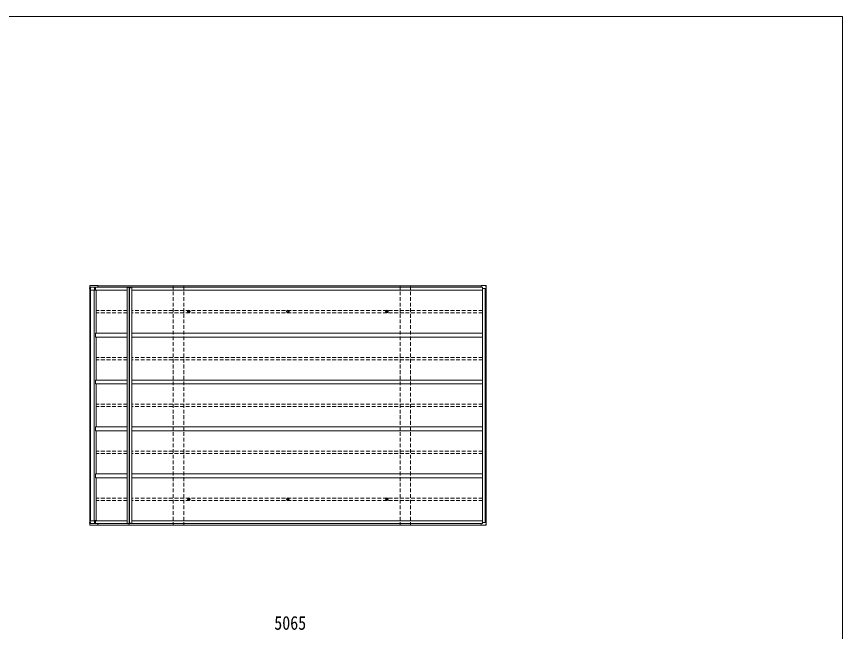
# Model space of a CAD drawing. Units: millimetres at full size, sheet at 1:40; details may follow other scales. Extents: x -11243 to 11243, y -7760 to 7760.
# Drawn here: x 119 to 10677, y -102 to 7760 of the extents above; entities that cross this region are included whole.
import ezdxf
from ezdxf.enums import TextEntityAlignment as Align

# ---------------------------------------------------------------- set-up
doc = ezdxf.new("R2010")
doc.units = ezdxf.units.MM
doc.header["$LTSCALE"] = 40
doc.linetypes.add('DASHED1', pattern=[1.8, 1.2, -0.6])
for name, color, linetype, lineweight in [('0-3_ELV2', 7, 'Continuous', 9), ('0-6_OTH_LINE', 6, 'Continuous', 9), ('F-0_240', 7, 'Continuous', 9)]:
    doc.layers.add(name, color=color, linetype=linetype, lineweight=lineweight)
doc.styles.add('ＭＳ ゴシック', font='')
doc.styles.get('ＭＳ ゴシック').set_extended_font_data('MS Gothic')

msp = doc.modelspace()

# ---------------------------------------------------------------- linework, layer by layer
at = {"layer": '0-3_ELV2', "color": 6}
for p, q in [((1055.14, 4307.49), (1053.71, 4284.6)), ((1065.47, 4284.6), (1053.71, 4284.6)), ((1055.74, 4317.1), (1055.14, 4307.49)), ((1058.73, 4319.92), (1162.16, 4319.92)), ((1059.27, 4284.6), (1059.4, 4263.6)), ((1059.4, 4263.6), (1127.89, 4263.6)), ((1163.91, 4320.11), (1060.29, 4320.11)), ((1066.19, 4297.86), (1065.37, 4284.6)), ((1065.47, 4284.6), (1065.66, 4287.6)), ((1065.66, 4287.6), (1065.73, 4287.6)), ((1066.34, 4297.49), (1065.73, 4287.6)), ((1067.34, 4298.44), (1154.06, 4298.44)), ((1116.87, 4298.44), (1116.96, 4263.6)), ((1126.15, 4298.44), (1126.24, 4263.6)), ((1145.69, 4298.44), (1145.7, 4297.9)), ((1154.32, 4297.9), (1154.06, 4298.44)), ((1155.27, 4298.58), (1160.26, 4298.58)), ((1155.59, 4297.9), (1155.27, 4298.58)), ((1157.35, 4298.58), (1157.35, 4297.9)), ((1160.15, 4298.8), (1160.26, 4298.58)), ((1160.26, 4298.58), (1160.27, 4310.77)), ((1162.15, 4318.06), (1162.16, 4317.6)), ((1162.26, 4317.6), (1162.25, 4318.87)), ((1163.82, 4319.06), (1163.8, 4317.6)), ((1163.91, 4317.6), (1163.91, 4318.18)), ((6058.41, 4310.87), (6058.39, 4298.8)), ((6058.39, 4298.8), (6072.84, 4298.8)), ((6058.39, 4298.8), (6058.5, 4298.58)), ((6063.48, 4298.58), (6058.5, 4298.58)), ((6116.16, 4319.92), (6060.4, 4319.92)), ((6118.01, 4320.11), (6062.15, 4320.11)), ((6063.48, 4298.58), (6063.52, 4298.5)), ((6073.84, 4297.8), (6073.94, 4284.6)), ((6123.11, 4284.6), (6073.94, 4284.6)), ((6119.15, 4317.1), (6121.16, 4284.6)), ((6121, 4317.31), (6123.11, 4284.6)), ((1055.14, 1267.72), (1053.71, 1290.6)), ((1065.47, 1290.6), (1053.71, 1290.6)), ((1055.74, 1258.1), (1055.14, 1267.72)), ((1059.27, 1290.6), (1059.4, 1311.6)), ((1059.4, 1311.6), (1127.89, 1311.6)), ((1066.19, 1277.34), (1065.37, 1290.6)), ((1066.34, 1277.7), (1065.73, 1287.6)), ((1067.19, 1276.4), (1160.15, 1276.4)), ((1067.34, 1276.77), (1154.06, 1276.77)), ((1116.87, 1276.77), (1116.96, 1311.6)), ((1126.15, 1276.77), (1126.24, 1311.6)), ((1145.69, 1276.77), (1145.7, 1277.3)), ((1154.32, 1277.3), (1154.06, 1276.77)), ((1155.59, 1277.3), (1155.27, 1276.62)), ((1155.27, 1276.62), (1160.26, 1276.62)), ((1157.35, 1276.62), (1157.35, 1277.3)), ((1160.26, 1276.62), (1160.27, 1264.44)), ((6058.39, 1276.4), (6058.5, 1276.62)), ((6058.41, 1264.34), (6058.39, 1276.4)), ((6072.84, 1276.4), (6058.39, 1276.4)), ((6063.48, 1276.62), (6058.5, 1276.62)), ((6063.48, 1276.62), (6063.52, 1276.7)), ((6073.84, 1277.4), (6073.94, 1290.6)), ((6123.11, 1290.6), (6073.94, 1290.6)), ((6119.15, 1258.1), (6121.16, 1290.6)), ((6121, 1257.9), (6123.11, 1290.6)), ((6121.97, 1290.6), (6121.23, 1290.6)), ((1058.73, 1255.29), (1162.16, 1255.29)), ((1163.91, 1255.09), (1060.29, 1255.09)), ((1162.15, 1257.14), (1162.16, 1257.6)), ((1162.26, 1257.6), (1162.25, 1256.34)), ((1163.82, 1256.14), (1163.8, 1257.6)), ((1163.91, 1257.6), (1163.91, 1257.02)), ((6116.16, 1255.29), (6060.4, 1255.29)), ((6118.01, 1255.09), (6062.15, 1255.09))]:
    msp.add_line(p, q, dxfattribs=at)
at = {"layer": '0-3_ELV2', "color": 4}
for p, q in [((1056.05, 1290.6), (1056.05, 4284.6)), ((1061.27, 1311.6), (1061.27, 4263.6)), ((1063.5, 1311.6), (1063.5, 4263.6)), ((1110.63, 1316.6), (1110.63, 4263.6)), ((1127.89, 4297.9), (6073.84, 4297.9)), ((1127.89, 4262.6), (1127.89, 4297.9)), ((1127.89, 4262.6), (1534.87, 4262.6)), ((1136.69, 3712.6), (1136.69, 4262.6)), ((1157.35, 4298.5), (6073.56, 4298.5)), ((1161.93, 4317.6), (6059.76, 4317.6)), ((1534.87, 1277.5), (1534.87, 4297.7)), ((1542.64, 4299.7), (1562.64, 4299.7)), ((1542.64, 4299.7), (1542.64, 4297.7)), ((1559.74, 1277.5), (1559.74, 4297.7)), ((1566.68, 4277.7), (1562.64, 4277.7)), ((1562.67, 4299.7), (1564.73, 4299.7)), ((1562.73, 4299.7), (1562.73, 4299.7)), ((1562.73, 1297.5), (1562.73, 4277.7)), ((1564.58, 4297.79), (1564.58, 4277.7)), ((1564.58, 4297.79), (1566.68, 4297.79)), ((1564.65, 1297.5), (1564.65, 4277.7)), ((1566.68, 4297.79), (1566.68, 4277.7)), ((1566.68, 4297.7), (1591.77, 4297.7)), ((1591.77, 1277.5), (1591.77, 4297.7)), ((1591.77, 4262.6), (6076.14, 4262.6)), ((6076.14, 1290.6), (6076.14, 4284.6)), ((6109.93, 1290.6), (6109.93, 4284.6)), ((6118.68, 1290.6), (6118.68, 4284.6)), ((6120.59, 1290.6), (6120.59, 4284.6)), ((2319.81, 3988.1), (2320.92, 3988.12)), ((2319.81, 3987.1), (2320.92, 3987.08)), ((2320.92, 3988.12), (2321.43, 3988.22)), ((2320.92, 3987.08), (2321.43, 3986.98)), ((2321.53, 3988.74), (2321.43, 3988.22)), ((2321.53, 3986.47), (2321.43, 3986.98)), ((2321.55, 3989.85), (2321.53, 3988.74)), ((2321.55, 3985.36), (2321.53, 3986.47)), ((2322.55, 3989.85), (2322.57, 3988.74)), ((2322.55, 3985.36), (2322.57, 3986.47)), ((2322.57, 3988.74), (2322.67, 3988.22)), ((2322.57, 3986.47), (2322.67, 3986.98)), ((2323.19, 3988.12), (2322.67, 3988.22)), ((2323.19, 3987.08), (2322.67, 3986.98)), ((2324.3, 3988.1), (2323.19, 3988.12)), ((2324.3, 3987.1), (2323.19, 3987.08)), ((3586.08, 3988.1), (3587.18, 3988.12)), ((3586.08, 3987.1), (3587.18, 3987.08)), ((3587.18, 3988.12), (3587.7, 3988.22)), ((3587.18, 3987.08), (3587.7, 3986.98)), ((3587.8, 3988.74), (3587.7, 3988.22)), ((3587.8, 3986.47), (3587.7, 3986.98)), ((3587.82, 3989.85), (3587.8, 3988.74)), ((3587.82, 3985.36), (3587.8, 3986.47)), ((3588.82, 3989.85), (3588.84, 3988.74)), ((3588.82, 3985.36), (3588.84, 3986.47)), ((3588.84, 3988.74), (3588.94, 3988.22)), ((3588.84, 3986.47), (3588.94, 3986.98)), ((3589.46, 3988.12), (3588.94, 3988.22)), ((3589.46, 3987.08), (3588.94, 3986.98)), ((3590.57, 3988.1), (3589.46, 3988.12)), ((3590.57, 3987.1), (3589.46, 3987.08)), ((4852.34, 3988.1), (4853.45, 3988.12)), ((4852.34, 3987.1), (4853.45, 3987.08)), ((4853.45, 3988.12), (4853.97, 3988.22)), ((4853.45, 3987.08), (4853.97, 3986.98)), ((4854.07, 3988.74), (4853.97, 3988.22)), ((4854.07, 3986.47), (4853.97, 3986.98)), ((4854.09, 3989.85), (4854.07, 3988.74)), ((4854.09, 3985.36), (4854.07, 3986.47)), ((4855.09, 3989.85), (4855.11, 3988.74)), ((4855.09, 3985.36), (4855.11, 3986.47)), ((4855.11, 3988.74), (4855.21, 3988.22)), ((4855.11, 3986.47), (4855.21, 3986.98)), ((4855.73, 3988.12), (4855.21, 3988.22)), ((4855.73, 3987.08), (4855.21, 3986.98)), ((4856.83, 3988.1), (4855.73, 3988.12)), ((4856.83, 3987.1), (4855.73, 3987.08)), ((1534.87, 3712.6), (1127.89, 3712.6)), ((1127.89, 3712.6), (1127.89, 3662.6)), ((6076.14, 3712.6), (1591.77, 3712.6)), ((1534.87, 3662.6), (1127.89, 3662.6)), ((1136.69, 3112.6), (1136.69, 3662.6)), ((6076.14, 3662.6), (1591.77, 3662.6)), ((1534.87, 3112.6), (1127.89, 3112.6)), ((1127.89, 3112.6), (1127.89, 3062.6)), ((1534.87, 3062.6), (1127.89, 3062.6)), ((1136.69, 2512.6), (1136.69, 3062.6)), ((6076.14, 3112.6), (1591.77, 3112.6)), ((6076.14, 3062.6), (1591.77, 3062.6)), ((1534.87, 2512.6), (1127.89, 2512.6)), ((1127.89, 2512.6), (1127.89, 2462.6)), ((1534.87, 2462.6), (1127.89, 2462.6)), ((1136.69, 1912.6), (1136.69, 2462.6)), ((6076.14, 2512.6), (1591.77, 2512.6)), ((6076.14, 2462.6), (1591.77, 2462.6)), ((1534.87, 1912.6), (1127.89, 1912.6)), ((1127.89, 1912.6), (1127.89, 1862.6)), ((6076.14, 1912.6), (1591.77, 1912.6)), ((1534.87, 1862.6), (1127.89, 1862.6)), ((1136.69, 1316.6), (1136.69, 1862.6)), ((6076.14, 1862.6), (1591.77, 1862.6)), ((2319.81, 1588.1), (2320.92, 1588.12)), ((2319.81, 1587.1), (2320.92, 1587.08)), ((2320.92, 1588.12), (2321.43, 1588.22)), ((2320.92, 1587.08), (2321.43, 1586.98)), ((2321.53, 1588.74), (2321.43, 1588.22)), ((2321.53, 1586.47), (2321.43, 1586.98)), ((2321.55, 1589.85), (2321.53, 1588.74)), ((2321.55, 1585.36), (2321.53, 1586.47)), ((2322.55, 1589.85), (2322.57, 1588.74)), ((2322.55, 1585.36), (2322.57, 1586.47)), ((2322.57, 1588.74), (2322.67, 1588.22)), ((2322.57, 1586.47), (2322.67, 1586.98)), ((2323.19, 1588.12), (2322.67, 1588.22)), ((2323.19, 1587.08), (2322.67, 1586.98)), ((2324.3, 1588.1), (2323.19, 1588.12)), ((2324.3, 1587.1), (2323.19, 1587.08)), ((3586.08, 1588.1), (3587.18, 1588.12)), ((3586.08, 1587.1), (3587.18, 1587.08)), ((3587.18, 1588.12), (3587.7, 1588.22)), ((3587.18, 1587.08), (3587.7, 1586.98)), ((3587.8, 1588.74), (3587.7, 1588.22)), ((3587.8, 1586.47), (3587.7, 1586.98)), ((3587.82, 1589.85), (3587.8, 1588.74)), ((3587.82, 1585.36), (3587.8, 1586.47)), ((3588.82, 1589.85), (3588.84, 1588.74)), ((3588.82, 1585.36), (3588.84, 1586.47)), ((3588.84, 1588.74), (3588.94, 1588.22)), ((3588.84, 1586.47), (3588.94, 1586.98)), ((3589.46, 1588.12), (3588.94, 1588.22)), ((3589.46, 1587.08), (3588.94, 1586.98)), ((3590.57, 1588.1), (3589.46, 1588.12)), ((3590.57, 1587.1), (3589.46, 1587.08)), ((4852.34, 1588.1), (4853.45, 1588.12)), ((4852.34, 1587.1), (4853.45, 1587.08)), ((4853.45, 1588.12), (4853.97, 1588.22)), ((4853.45, 1587.08), (4853.97, 1586.98)), ((4854.07, 1588.74), (4853.97, 1588.22)), ((4854.07, 1586.47), (4853.97, 1586.98)), ((4854.09, 1589.85), (4854.07, 1588.74)), ((4854.09, 1585.36), (4854.07, 1586.47)), ((4855.09, 1589.85), (4855.11, 1588.74)), ((4855.09, 1585.36), (4855.11, 1586.47)), ((4855.11, 1588.74), (4855.21, 1588.22)), ((4855.11, 1586.47), (4855.21, 1586.98)), ((4855.73, 1588.12), (4855.21, 1588.22)), ((4855.73, 1587.08), (4855.21, 1586.98)), ((4856.83, 1588.1), (4855.73, 1588.12)), ((4856.83, 1587.1), (4855.73, 1587.08)), ((1144.62, 1316.6), (1110.63, 1316.6)), ((1127.89, 1312.6), (1534.87, 1312.6)), ((1144.62, 1312.6), (1144.62, 1316.6)), ((1157.35, 1276.7), (6073.56, 1276.7)), ((1542.64, 1275.5), (1542.64, 1277.5)), ((1542.64, 1275.5), (1562.64, 1275.5)), ((1566.68, 1297.5), (1562.64, 1297.5)), ((1562.67, 1275.5), (1564.68, 1275.5)), ((1562.73, 1275.5), (1562.73, 1275.5)), ((1564.58, 1277.41), (1564.58, 1297.5)), ((1564.58, 1277.41), (1566.68, 1277.41)), ((1566.68, 1277.41), (1566.68, 1297.5)), ((1566.68, 1277.5), (1591.77, 1277.5)), ((1591.77, 1312.6), (6076.14, 1312.6)), ((1161.93, 1257.6), (6059.76, 1257.6))]:
    msp.add_line(p, q, dxfattribs=at)
at = {"layer": '0-3_ELV2', "color": 4, "linetype": 'DASHED1'}
for p, q in [((2123.49, 4317.6), (2123.49, 1257.6)), ((2257.49, 4317.6), (2257.49, 1257.6)), ((5023.36, 4317.6), (5023.36, 1257.6)), ((5157.36, 4317.6), (5157.36, 1257.6)), ((1534.87, 4002.6), (1136.69, 4002.6)), ((1534.87, 3972.6), (1136.69, 3972.6)), ((6076.14, 4002.6), (1591.77, 4002.6)), ((6076.14, 3972.6), (1591.77, 3972.6)), ((1534.87, 3402.6), (1136.69, 3402.6)), ((6076.14, 3402.6), (1591.77, 3402.6)), ((1534.87, 3372.6), (1136.69, 3372.6)), ((6076.14, 3372.6), (1591.77, 3372.6)), ((1534.87, 2802.6), (1136.69, 2802.6)), ((1534.87, 2772.6), (1136.69, 2772.6)), ((6076.14, 2802.6), (1591.77, 2802.6)), ((6076.14, 2772.6), (1591.77, 2772.6)), ((1534.87, 2202.6), (1136.69, 2202.6)), ((1534.87, 2172.6), (1136.69, 2172.6)), ((6076.14, 2202.6), (1591.77, 2202.6)), ((6076.14, 2172.6), (1591.77, 2172.6)), ((1534.87, 1602.6), (1136.69, 1602.6)), ((6076.14, 1602.6), (1591.77, 1602.6)), ((1534.87, 1572.6), (1136.69, 1572.6)), ((6076.14, 1572.6), (1591.77, 1572.6))]:
    msp.add_line(p, q, dxfattribs=at)
at = {"layer": '0-3_ELV2', "color": 6}
for points in [[(1160.17, 4310.87), (1160.15, 4298.8), (1067.19, 4298.8)], [(1162.15, 4318.06), (1162.15, 4318.12), (1162.15, 4318.18), (1162.14, 4318.22), (1162.14, 4318.26), (1162.14, 4318.29), (1162.13, 4318.3), (1162.13, 4318.31), (1162.12, 4318.3)], [(1162.14, 4319.88), (1162.15, 4319.92), (1162.17, 4319.9), (1162.19, 4319.83), (1162.21, 4319.71), (1162.22, 4319.55), (1162.23, 4319.35), (1162.24, 4319.12), (1162.25, 4318.87)], [(1163.82, 4319.06), (1163.82, 4319.33), (1163.83, 4319.58), (1163.85, 4319.79), (1163.86, 4319.96), (1163.88, 4320.06), (1163.9, 4320.11), (1163.92, 4320.1), (1163.94, 4320.02)], [(1163.94, 4318.4), (1163.94, 4318.42), (1163.93, 4318.42), (1163.93, 4318.41), (1163.92, 4318.39), (1163.92, 4318.35), (1163.92, 4318.3), (1163.91, 4318.24), (1163.91, 4318.18)], [(6060.4, 4319.92), (6060.39, 4319.92), (6060.38, 4319.88)], [(1065.47, 1290.6), (1065.66, 1287.6), (1065.73, 1287.6)], [(1160.17, 1264.34), (1160.15, 1276.4), (1160.26, 1276.62)], [(1162.15, 1257.14), (1162.15, 1257.08), (1162.15, 1257.03), (1162.14, 1256.98), (1162.14, 1256.95), (1162.14, 1256.92), (1162.13, 1256.9), (1162.13, 1256.9), (1162.12, 1256.91)], [(1162.14, 1255.32), (1162.15, 1255.29), (1162.17, 1255.31), (1162.19, 1255.37), (1162.21, 1255.49), (1162.22, 1255.66), (1162.23, 1255.86), (1162.24, 1256.09), (1162.25, 1256.34)], [(1163.82, 1256.14), (1163.82, 1255.87), (1163.83, 1255.62), (1163.85, 1255.41), (1163.86, 1255.25), (1163.88, 1255.14), (1163.9, 1255.09), (1163.92, 1255.11), (1163.94, 1255.18)], [(1163.94, 1256.8), (1163.94, 1256.78), (1163.93, 1256.78), (1163.93, 1256.79), (1163.92, 1256.82), (1163.92, 1256.85), (1163.92, 1256.9), (1163.91, 1256.96), (1163.91, 1257.02)], [(6060.4, 1255.29), (6060.39, 1255.29), (6060.38, 1255.32)]]:
    msp.add_lwpolyline(points, dxfattribs=at)
at = {"layer": '0-3_ELV2', "color": 4}
for points in [[(1534.87, 4297.7), (1562.64, 4297.7), (1562.64, 4277.7)], [(1127.89, 1312.6), (1127.89, 1277.3), (6073.86, 1277.3)], [(1534.87, 1277.5), (1562.64, 1277.5), (1562.64, 1297.5)]]:
    msp.add_lwpolyline(points, dxfattribs=at)
for centre, radius in [((2322.05, 3987.6), 17), ((2322.05, 3987.6), 4), ((3588.32, 3987.6), 17), ((3588.32, 3987.6), 4), ((4854.59, 3987.6), 17), ((4854.59, 3987.6), 4), ((2322.05, 1587.6), 17), ((2322.05, 1587.6), 4), ((3588.32, 1587.6), 17), ((3588.32, 1587.6), 4), ((4854.59, 1587.6), 17), ((4854.59, 1587.6), 4)]:
    msp.add_circle(centre, radius, dxfattribs=at)
at = {"layer": '0-3_ELV2', "color": 6}
for centre, radius, start, end in [((1058.73, 4316.92), 3, 90, 176.43391), ((1170.69, 4311.11), 10.52, 172.63238, 181.34415), ((1303.01, 4280.14), 146.38, 164.24539, 167.24065), ((1162.13, 4310.81), 1.86, 172.63076, 181.34485), ((1303.28, 4278.64), 146.62, 164.30622, 167.22814), ((695.5, 4238.85), 475.42, 9.53502, 9.83065), ((6068.93, 4311.11), 10.52, 172.63238, 181.34415), ((6201.25, 4280.14), 146.38, 164.24539, 167.24065), ((6062.47, 4319.93), 0.371, 150.45777, 182.11515), ((6116.16, 4316.92), 3, 3.54029, 90), ((6118.01, 4317.11), 3, 3.69359, 90), ((1067.19, 1277.4), 1, 183.56099, 270), ((1067.34, 1277.77), 1, 183.56099, 270), ((6072.84, 1277.4), 1, 270, 359.57098), ((1058.73, 1258.29), 3, 183.56609, 270), ((1170.69, 1264.09), 10.52, 178.65585, 187.36762), ((1303.01, 1295.07), 146.38, 192.75935, 195.75461), ((1162.13, 1264.39), 1.86, 178.65515, 187.36924), ((1303.28, 1296.57), 146.62, 192.77186, 195.69378), ((695.5, 1336.36), 475.42, 350.16935, 350.46498), ((6068.93, 1264.09), 10.52, 178.65585, 187.36762), ((6201.25, 1295.07), 146.38, 192.75935, 195.75461), ((6062.47, 1255.27), 0.371, 177.88485, 209.54223), ((6116.16, 1258.29), 3, 270, 356.45971), ((6118.01, 1258.09), 3, 270, 356.30641)]:
    msp.add_arc(centre, radius, start, end, dxfattribs=at)
at = {"layer": '0-3_ELV2', "color": 4}
for centre, radius, start, end in [((1562.68, 4297.79), 1.91, 359.89403, 91.14529), ((1564.77, 4297.79), 1.91, 359.89403, 91.14529), ((2322.05, 3987.6), 2.3, 167.44414, 192.55586), ((2322.05, 3987.6), 2.3, 77.44414, 102.55586), ((2322.05, 3987.6), 2.3, 257.44414, 282.55586), ((2322.05, 3987.6), 2.3, 347.44414, 12.55586), ((3588.32, 3987.6), 2.3, 167.44414, 192.55586), ((3588.32, 3987.6), 2.3, 77.44414, 102.55586), ((3588.32, 3987.6), 2.3, 257.44414, 282.55586), ((3588.32, 3987.6), 2.3, 347.44414, 12.55586), ((4854.59, 3987.6), 2.3, 167.44414, 192.55586), ((4854.59, 3987.6), 2.3, 77.44414, 102.55586), ((4854.59, 3987.6), 2.3, 257.44414, 282.55586), ((4854.59, 3987.6), 2.3, 347.44414, 12.55586), ((2322.05, 1587.6), 2.3, 167.44414, 192.55586), ((2322.05, 1587.6), 2.3, 77.44414, 102.55586), ((2322.05, 1587.6), 2.3, 257.44414, 282.55586), ((2322.05, 1587.6), 2.3, 347.44414, 12.55586), ((3588.32, 1587.6), 2.3, 167.44414, 192.55586), ((3588.32, 1587.6), 2.3, 77.44414, 102.55586), ((3588.32, 1587.6), 2.3, 257.44414, 282.55586), ((3588.32, 1587.6), 2.3, 347.44414, 12.55586), ((4854.59, 1587.6), 2.3, 167.44414, 192.55586), ((4854.59, 1587.6), 2.3, 77.44414, 102.55586), ((4854.59, 1587.6), 2.3, 257.44414, 282.55586), ((4854.59, 1587.6), 2.3, 347.44414, 12.55586), ((1562.68, 1277.41), 1.91, 268.85471, 0.10597), ((1564.77, 1277.41), 1.91, 268.85471, 0.10597)]:
    msp.add_arc(centre, radius, start, end, dxfattribs=at)
at = {"layer": '0-3_ELV2', "color": 6}
for centre, major_axis, ratio, start_param, end_param in [((1521.27, 31659.74), (-44.68, 73387.97), 0.006965, 1.95305321, 1.95336164), ((1586.19, -74989.97), (-63.54, 104364.42), 0.006965, 0.70810371, 0.70841303), ((1067.19, 4297.79), (0.11, 1), 0.989401, 0.11059721, 1.62094812), ((1067.34, 4297.43), (0.11, 1), 0.989401, 0.11059721, 1.62094812), ((6072.84, 4297.79), (0.05, 1.01), 0.989569, 4.77154911, 6.33371027)]:
    msp.add_ellipse(centre, major_axis=major_axis, ratio=ratio, start_param=start_param, end_param=end_param, dxfattribs=at)
at = {"layer": 'F-0_240', "color": 5}
for p, q in [((-11242.74, 7760), (10677.26, 7760)), ((10677.26, 7760), (10677.26, -7760))]:
    msp.add_line(p, q, dxfattribs=at)

# ---------------------------------------------------------------- texts
at = {"layer": '0-6_OTH_LINE', "color": 7, "style": 'ＭＳ ゴシック', "width": 0.85}
msp.add_text('5065', height=176, dxfattribs=at).set_placement((3414.16, -132.95), align=Align.BOTTOM_LEFT)

doc.saveas('drawing.dxf')
